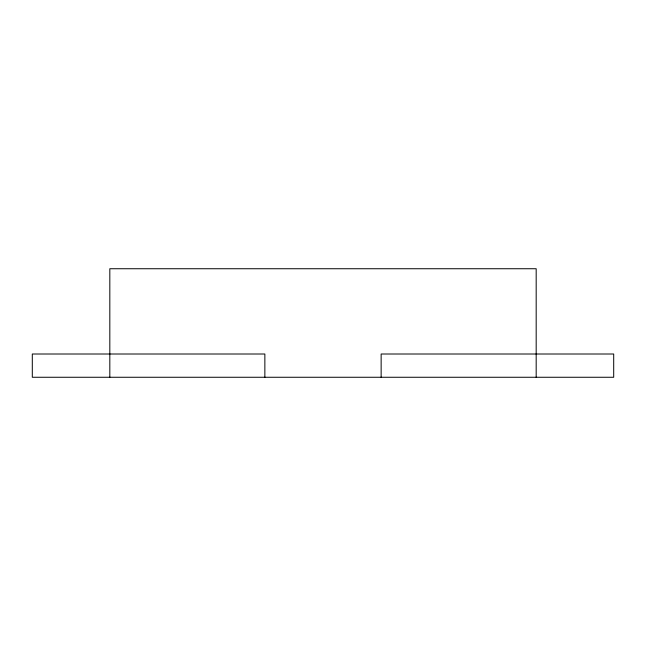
<?xml version="1.0" encoding="UTF-8"?>
<svg xmlns="http://www.w3.org/2000/svg" width="646" height="646" viewBox="0 0 646 646"><rect width="100%" height="100%" fill="white"/><g stroke="black" fill="none" stroke-linecap="round" stroke-linejoin="round"><path stroke-width="0.97" d="M536.18 377.264L536.18 268.736L109.82 268.736L109.82 377.264M381.14 377.264L381.14 354.008L613.7 354.008L613.7 377.264L32.3 377.264L32.3 354.008L264.86 354.008L264.86 377.264"/></g></svg>
